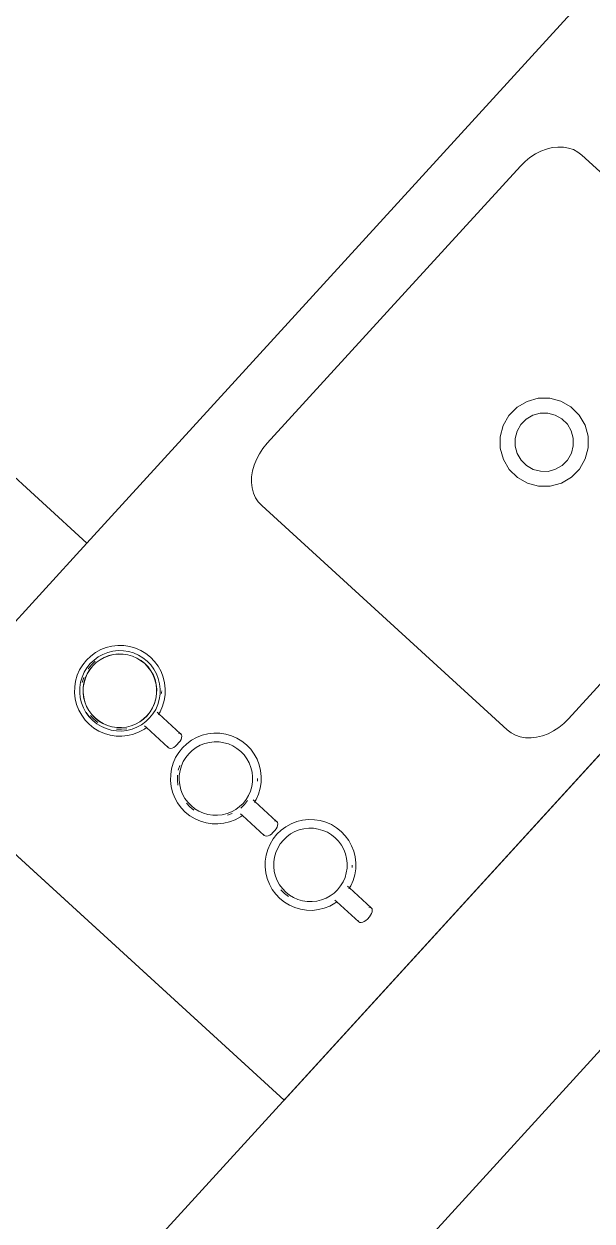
# Model space of a CAD drawing. Header units: metres. Extents: x 750 to 3116, y -341 to 1465.
# Drawn here: x 1591.836 to 1592.49, y 30.456 to 31.834 of the extents above; entities that cross this region are included whole.
import ezdxf

# ---------------------------------------------------------------- set-up
doc = ezdxf.new("R2010")
doc.units = ezdxf.units.M
doc.layers.add('Furniture', color=44, linetype='Continuous', lineweight=5)
doc.layers.add('Wall ext', color=20, linetype='Continuous', lineweight=18)

# ---------------------------------------------------------------- blocks, each defined once
blk = doc.blocks.new('coffee counter')
at = {"layer": 'Furniture'}
for p, q in [((11493470.5619, 4446058.3521), (11493471.1619, 4446058.3521)), ((11493470.5619, 4446058.3521), (11493470.5619, 4446057.6021)), ((11493471.1619, 4446058.2261), (11493471.1619, 4446058.0321)), ((11493470.6903, 4446058.1733), (11493470.6851, 4446058.1688)), ((11493470.696, 4446058.1771), (11493470.6903, 4446058.1733)), ((11493470.7021, 4446058.1801), (11493470.696, 4446058.1771)), ((11493470.7086, 4446058.1823), (11493470.7021, 4446058.1801)), ((11493470.7112, 4446058.1727), (11493470.7059, 4446058.1709)), ((11493470.7153, 4446058.1837), (11493470.7086, 4446058.1823)), ((11493470.7166, 4446058.1738), (11493470.7112, 4446058.1727)), ((11493470.7221, 4446058.1841), (11493470.7153, 4446058.1837)), ((11493470.7221, 4446058.1762), (11493470.7163, 4446058.1758)), ((11493470.7221, 4446058.1741), (11493470.7166, 4446058.1738)), ((11493470.7289, 4446058.1837), (11493470.7221, 4446058.1841)), ((11493470.7279, 4446058.1758), (11493470.7221, 4446058.1762)), ((11493470.7276, 4446058.1738), (11493470.7221, 4446058.1741)), ((11493470.7331, 4446058.1727), (11493470.7276, 4446058.1738)), ((11493470.7356, 4446058.1823), (11493470.7289, 4446058.1837)), ((11493470.7383, 4446058.1709), (11493470.7331, 4446058.1727)), ((11493470.7421, 4446058.1801), (11493470.7356, 4446058.1823)), ((11493470.7483, 4446058.1771), (11493470.7421, 4446058.1801)), ((11493470.7539, 4446058.1733), (11493470.7483, 4446058.1771)), ((11493470.7591, 4446058.1688), (11493470.7539, 4446058.1733)), ((11493470.8377, 4446058.1733), (11493470.8326, 4446058.1688)), ((11493470.8434, 4446058.1771), (11493470.8377, 4446058.1733)), ((11493470.8495, 4446058.1801), (11493470.8434, 4446058.1771)), ((11493470.856, 4446058.1823), (11493470.8495, 4446058.1801)), ((11493470.8586, 4446058.1727), (11493470.8534, 4446058.1709)), ((11493470.8627, 4446058.1837), (11493470.856, 4446058.1823)), ((11493470.864, 4446058.1738), (11493470.8586, 4446058.1727)), ((11493470.8696, 4446058.1841), (11493470.8627, 4446058.1837)), ((11493470.8696, 4446058.1762), (11493470.8638, 4446058.1758)), ((11493470.8696, 4446058.1741), (11493470.864, 4446058.1738)), ((11493470.8764, 4446058.1837), (11493470.8696, 4446058.1841)), ((11493470.8754, 4446058.1758), (11493470.8696, 4446058.1762)), ((11493470.8751, 4446058.1738), (11493470.8696, 4446058.1741)), ((11493470.8805, 4446058.1727), (11493470.8751, 4446058.1738)), ((11493470.8831, 4446058.1823), (11493470.8764, 4446058.1837)), ((11493470.8858, 4446058.1709), (11493470.8805, 4446058.1727)), ((11493470.8896, 4446058.1801), (11493470.8831, 4446058.1823)), ((11493470.8957, 4446058.1771), (11493470.8896, 4446058.1801)), ((11493470.9014, 4446058.1733), (11493470.8957, 4446058.1771)), ((11493470.9065, 4446058.1688), (11493470.9014, 4446058.1733)), ((11493470.9875, 4446058.1733), (11493470.9823, 4446058.1688)), ((11493470.9931, 4446058.1771), (11493470.9875, 4446058.1733)), ((11493470.9961, 4446058.1719), (11493470.9911, 4446058.1686)), ((11493470.9993, 4446058.1801), (11493470.9931, 4446058.1771)), ((11493471.0016, 4446058.1746), (11493470.9961, 4446058.1719)), ((11493471.003, 4446058.171), (11493470.9981, 4446058.1686)), ((11493471.0058, 4446058.1823), (11493470.9993, 4446058.1801)), ((11493471.0073, 4446058.1766), (11493471.0016, 4446058.1746)), ((11493471.0083, 4446058.1728), (11493471.003, 4446058.171)), ((11493471.0083, 4446058.1727), (11493471.0031, 4446058.1709)), ((11493471.0125, 4446058.1837), (11493471.0058, 4446058.1823)), ((11493471.0132, 4446058.1777), (11493471.0073, 4446058.1766)), ((11493471.0138, 4446058.1739), (11493471.0083, 4446058.1728)), ((11493471.0138, 4446058.1738), (11493471.0083, 4446058.1727)), ((11493471.0193, 4446058.1841), (11493471.0125, 4446058.1837)), ((11493471.0193, 4446058.1781), (11493471.0132, 4446058.1777)), ((11493471.0193, 4446058.1762), (11493471.0135, 4446058.1758)), ((11493471.0193, 4446058.1743), (11493471.0138, 4446058.1739)), ((11493471.0193, 4446058.1741), (11493471.0138, 4446058.1738)), ((11493471.0261, 4446058.1837), (11493471.0193, 4446058.1841)), ((11493471.0193, 4446058.1779), (11493471.0193, 4446058.1781)), ((11493471.0253, 4446058.1777), (11493471.0193, 4446058.1781)), ((11493471.0253, 4446058.1775), (11493471.0193, 4446058.1779)), ((11493471.0251, 4446058.1758), (11493471.0193, 4446058.1762)), ((11493471.0248, 4446058.1739), (11493471.0193, 4446058.1743)), ((11493471.0248, 4446058.1738), (11493471.0193, 4446058.1741)), ((11493471.0303, 4446058.1728), (11493471.0248, 4446058.1739)), ((11493471.0302, 4446058.1727), (11493471.0248, 4446058.1738)), ((11493471.0313, 4446058.1766), (11493471.0253, 4446058.1777)), ((11493471.0312, 4446058.1763), (11493471.0253, 4446058.1775)), ((11493471.0328, 4446058.1823), (11493471.0261, 4446058.1837)), ((11493471.0355, 4446058.1709), (11493471.0302, 4446058.1727)), ((11493471.0355, 4446058.171), (11493471.0303, 4446058.1728)), ((11493471.0312, 4446058.1763), (11493471.0313, 4446058.1766)), ((11493471.037, 4446058.1746), (11493471.0313, 4446058.1766)), ((11493471.0393, 4446058.1801), (11493471.0328, 4446058.1823)), ((11493471.0405, 4446058.1686), (11493471.0355, 4446058.171)), ((11493471.0425, 4446058.1719), (11493471.037, 4446058.1746)), ((11493471.0454, 4446058.1771), (11493471.0393, 4446058.1801)), ((11493471.0475, 4446058.1686), (11493471.0425, 4446058.1719)), ((11493471.0511, 4446058.1733), (11493471.0454, 4446058.1771)), ((11493471.0563, 4446058.1688), (11493471.0511, 4446058.1733)), ((11493470.6768, 4446058.158), (11493470.6738, 4446058.1518)), ((11493470.6806, 4446058.1636), (11493470.6768, 4446058.158)), ((11493470.6851, 4446058.1688), (11493470.6806, 4446058.1636)), ((11493470.6885, 4446058.1576), (11493470.6855, 4446058.153)), ((11493470.6922, 4446058.1617), (11493470.6885, 4446058.1576)), ((11493470.6964, 4446058.1654), (11493470.6922, 4446058.1617)), ((11493470.701, 4446058.1685), (11493470.6964, 4446058.1654)), ((11493470.7059, 4446058.1709), (11493470.701, 4446058.1685)), ((11493470.7433, 4446058.1685), (11493470.7383, 4446058.1709)), ((11493470.7479, 4446058.1654), (11493470.7433, 4446058.1685)), ((11493470.752, 4446058.1617), (11493470.7479, 4446058.1654)), ((11493470.7557, 4446058.1576), (11493470.752, 4446058.1617)), ((11493470.7588, 4446058.153), (11493470.7557, 4446058.1576)), ((11493470.7636, 4446058.1636), (11493470.7591, 4446058.1688)), ((11493470.7674, 4446058.158), (11493470.7636, 4446058.1636)), ((11493470.7704, 4446058.1518), (11493470.7674, 4446058.158)), ((11493470.8243, 4446058.158), (11493470.8212, 4446058.1518)), ((11493470.8281, 4446058.1636), (11493470.8243, 4446058.158)), ((11493470.8326, 4446058.1688), (11493470.8281, 4446058.1636)), ((11493470.836, 4446058.1576), (11493470.8329, 4446058.153)), ((11493470.8396, 4446058.1617), (11493470.836, 4446058.1576)), ((11493470.8438, 4446058.1654), (11493470.8396, 4446058.1617)), ((11493470.8484, 4446058.1685), (11493470.8438, 4446058.1654)), ((11493470.8534, 4446058.1709), (11493470.8484, 4446058.1685)), ((11493470.8907, 4446058.1685), (11493470.8858, 4446058.1709)), ((11493470.8953, 4446058.1654), (11493470.8907, 4446058.1685)), ((11493470.8995, 4446058.1617), (11493470.8953, 4446058.1654)), ((11493470.9009, 4446058.1632), (11493470.8966, 4446058.167)), ((11493470.9031, 4446058.1576), (11493470.8995, 4446058.1617)), ((11493470.9048, 4446058.1588), (11493470.9009, 4446058.1632)), ((11493470.9062, 4446058.153), (11493470.9031, 4446058.1576)), ((11493470.911, 4446058.1636), (11493470.9065, 4446058.1688)), ((11493470.9148, 4446058.158), (11493470.911, 4446058.1636)), ((11493470.9179, 4446058.1518), (11493470.9148, 4446058.158)), ((11493470.974, 4446058.158), (11493470.971, 4446058.1518)), ((11493470.9778, 4446058.1636), (11493470.974, 4446058.158)), ((11493470.9823, 4446058.1688), (11493470.9778, 4446058.1636)), ((11493470.9825, 4446058.16), (11493470.9792, 4446058.155)), ((11493470.9865, 4446058.1646), (11493470.9825, 4446058.16)), ((11493470.9856, 4446058.1577), (11493470.9825, 4446058.153)), ((11493470.9857, 4446058.1576), (11493470.9826, 4446058.153)), ((11493470.9879, 4446058.1632), (11493470.9841, 4446058.1588)), ((11493470.9893, 4446058.1618), (11493470.9856, 4446058.1577)), ((11493470.9894, 4446058.1617), (11493470.9857, 4446058.1576)), ((11493470.9911, 4446058.1686), (11493470.9865, 4446058.1646)), ((11493470.9923, 4446058.167), (11493470.9879, 4446058.1632)), ((11493470.9934, 4446058.1655), (11493470.9893, 4446058.1618)), ((11493470.9935, 4446058.1654), (11493470.9894, 4446058.1617)), ((11493470.9981, 4446058.1686), (11493470.9934, 4446058.1655)), ((11493470.9981, 4446058.1685), (11493470.9935, 4446058.1654)), ((11493471.0031, 4446058.1709), (11493470.9981, 4446058.1685)), ((11493471.0405, 4446058.1685), (11493471.0355, 4446058.1709)), ((11493471.0451, 4446058.1655), (11493471.0405, 4446058.1686)), ((11493471.0451, 4446058.1654), (11493471.0405, 4446058.1685)), ((11493471.0493, 4446058.1618), (11493471.0451, 4446058.1655)), ((11493471.0492, 4446058.1617), (11493471.0451, 4446058.1654)), ((11493471.052, 4446058.1646), (11493471.0475, 4446058.1686)), ((11493471.0529, 4446058.1576), (11493471.0492, 4446058.1617)), ((11493471.053, 4446058.1577), (11493471.0493, 4446058.1618)), ((11493471.056, 4446058.16), (11493471.052, 4446058.1646)), ((11493471.0559, 4446058.153), (11493471.0529, 4446058.1576)), ((11493471.0561, 4446058.153), (11493471.053, 4446058.1577)), ((11493471.0594, 4446058.155), (11493471.056, 4446058.16)), ((11493471.0608, 4446058.1636), (11493471.0563, 4446058.1688)), ((11493471.0646, 4446058.158), (11493471.0608, 4446058.1636)), ((11493471.0676, 4446058.1518), (11493471.0646, 4446058.158)), ((11493470.6716, 4446058.1453), (11493470.6711, 4446058.1426)), ((11493470.6738, 4446058.1518), (11493470.6716, 4446058.1453)), ((11493470.683, 4446058.148), (11493470.6812, 4446058.1428)), ((11493470.6855, 4446058.153), (11493470.683, 4446058.148)), ((11493470.7612, 4446058.148), (11493470.7588, 4446058.153)), ((11493470.763, 4446058.1428), (11493470.7612, 4446058.148)), ((11493470.7726, 4446058.1453), (11493470.7704, 4446058.1518)), ((11493470.774, 4446058.1386), (11493470.7726, 4446058.1453)), ((11493470.819, 4446058.1453), (11493470.8185, 4446058.1426)), ((11493470.8212, 4446058.1518), (11493470.819, 4446058.1453)), ((11493470.8311, 4446058.154), (11493470.8286, 4446058.1488)), ((11493470.8305, 4446058.148), (11493470.8287, 4446058.1428)), ((11493470.8329, 4446058.153), (11493470.8305, 4446058.148)), ((11493470.9087, 4446058.148), (11493470.9062, 4446058.153)), ((11493470.9105, 4446058.1488), (11493470.908, 4446058.154)), ((11493470.9104, 4446058.1428), (11493470.9087, 4446058.148)), ((11493470.9201, 4446058.1453), (11493470.9179, 4446058.1518)), ((11493470.9214, 4446058.1386), (11493470.9201, 4446058.1453)), ((11493470.9688, 4446058.1453), (11493470.9682, 4446058.1426)), ((11493470.971, 4446058.1518), (11493470.9688, 4446058.1453)), ((11493470.9745, 4446058.1438), (11493470.9734, 4446058.1379)), ((11493470.9765, 4446058.1495), (11493470.9745, 4446058.1438)), ((11493470.9792, 4446058.155), (11493470.9765, 4446058.1495)), ((11493470.9801, 4446058.1481), (11493470.9783, 4446058.1428)), ((11493470.9802, 4446058.148), (11493470.9784, 4446058.1428)), ((11493470.9825, 4446058.153), (11493470.9801, 4446058.1481)), ((11493470.9826, 4446058.153), (11493470.9802, 4446058.148)), ((11493471.0584, 4446058.148), (11493471.0559, 4446058.153)), ((11493471.0585, 4446058.1481), (11493471.0561, 4446058.153)), ((11493471.0603, 4446058.1488), (11493471.0577, 4446058.154)), ((11493471.0602, 4446058.1428), (11493471.0584, 4446058.148)), ((11493471.0603, 4446058.1428), (11493471.0585, 4446058.1481)), ((11493471.0621, 4446058.1495), (11493471.0594, 4446058.155)), ((11493471.064, 4446058.1438), (11493471.0621, 4446058.1495)), ((11493471.0652, 4446058.1379), (11493471.064, 4446058.1438)), ((11493471.0698, 4446058.1453), (11493471.0676, 4446058.1518)), ((11493471.0711, 4446058.1386), (11493471.0698, 4446058.1453)), ((11493470.6319, 4446058.1359), (11493470.6317, 4446058.1335)), ((11493470.6317, 4446058.1301), (11493470.6317, 4446058.1335)), ((11493470.6317, 4446058.1301), (11493470.6319, 4446058.1278)), ((11493470.6324, 4446058.1381), (11493470.6319, 4446058.1359)), ((11493470.6332, 4446058.1399), (11493470.6324, 4446058.1381)), ((11493470.6343, 4446058.1414), (11493470.6332, 4446058.1399)), ((11493470.6356, 4446058.1423), (11493470.6343, 4446058.1414)), ((11493470.6369, 4446058.1426), (11493470.6356, 4446058.1423)), ((11493470.6383, 4446058.1423), (11493470.6369, 4446058.1426)), ((11493470.6711, 4446058.1426), (11493470.6369, 4446058.1426)), ((11493470.6711, 4446058.1426), (11493470.671, 4446058.1423)), ((11493470.674, 4446058.1426), (11493470.6711, 4446058.1426)), ((11493470.6802, 4446058.1373), (11493470.6798, 4446058.1318)), ((11493470.6798, 4446058.1318), (11493470.6802, 4446058.1263)), ((11493470.6812, 4446058.1428), (11493470.6802, 4446058.1373)), ((11493470.7641, 4446058.1373), (11493470.763, 4446058.1428)), ((11493470.7644, 4446058.1318), (11493470.7641, 4446058.1373)), ((11493470.7641, 4446058.1263), (11493470.7644, 4446058.1318)), ((11493470.7744, 4446058.1318), (11493470.774, 4446058.1386)), ((11493470.774, 4446058.125), (11493470.7744, 4446058.1318)), ((11493470.7793, 4446058.1359), (11493470.7791, 4446058.1335)), ((11493470.7791, 4446058.1301), (11493470.7791, 4446058.1335)), ((11493470.7791, 4446058.1301), (11493470.7793, 4446058.1278)), ((11493470.7798, 4446058.1381), (11493470.7793, 4446058.1359)), ((11493470.7807, 4446058.1399), (11493470.7798, 4446058.1381)), ((11493470.7818, 4446058.1414), (11493470.7807, 4446058.1399)), ((11493470.783, 4446058.1423), (11493470.7818, 4446058.1414)), ((11493470.7844, 4446058.1426), (11493470.783, 4446058.1423)), ((11493470.7857, 4446058.1423), (11493470.7844, 4446058.1426)), ((11493470.8185, 4446058.1426), (11493470.7844, 4446058.1426)), ((11493470.8185, 4446058.1426), (11493470.8184, 4446058.1423)), ((11493470.8214, 4446058.1426), (11493470.8185, 4446058.1426)), ((11493470.8256, 4446058.1376), (11493470.8252, 4446058.1318)), ((11493470.8252, 4446058.1318), (11493470.8256, 4446058.126)), ((11493470.8276, 4446058.1373), (11493470.8272, 4446058.1318)), ((11493470.8272, 4446058.1318), (11493470.8276, 4446058.1263)), ((11493470.8287, 4446058.1428), (11493470.8276, 4446058.1373)), ((11493470.9115, 4446058.1373), (11493470.9104, 4446058.1428)), ((11493470.9119, 4446058.1318), (11493470.9115, 4446058.1373)), ((11493470.9115, 4446058.1263), (11493470.9119, 4446058.1318)), ((11493470.9219, 4446058.1318), (11493470.9214, 4446058.1386)), ((11493470.9214, 4446058.125), (11493470.9219, 4446058.1318)), ((11493470.9291, 4446058.1359), (11493470.9289, 4446058.1335)), ((11493470.9289, 4446058.1301), (11493470.9289, 4446058.1335)), ((11493470.9289, 4446058.1301), (11493470.9291, 4446058.1278)), ((11493470.9296, 4446058.1381), (11493470.9291, 4446058.1359)), ((11493470.9304, 4446058.1399), (11493470.9296, 4446058.1381)), ((11493470.9315, 4446058.1414), (11493470.9304, 4446058.1399)), ((11493470.9328, 4446058.1423), (11493470.9315, 4446058.1414)), ((11493470.9341, 4446058.1426), (11493470.9328, 4446058.1423)), ((11493470.9355, 4446058.1423), (11493470.9341, 4446058.1426)), ((11493470.9682, 4446058.1426), (11493470.9341, 4446058.1426)), ((11493470.9682, 4446058.1426), (11493470.9682, 4446058.1423)), ((11493470.9712, 4446058.1426), (11493470.9682, 4446058.1426)), ((11493470.9734, 4446058.1379), (11493470.973, 4446058.1318)), ((11493470.973, 4446058.1318), (11493470.9734, 4446058.1258)), ((11493470.9772, 4446058.1374), (11493470.9768, 4446058.1318)), ((11493470.9768, 4446058.1318), (11493470.9772, 4446058.1263)), ((11493470.9773, 4446058.1373), (11493470.977, 4446058.1318)), ((11493470.977, 4446058.1318), (11493470.9773, 4446058.1263)), ((11493470.9783, 4446058.1428), (11493470.9772, 4446058.1374)), ((11493470.9784, 4446058.1428), (11493470.9773, 4446058.1373)), ((11493471.0613, 4446058.1373), (11493471.0602, 4446058.1428)), ((11493471.0614, 4446058.1374), (11493471.0603, 4446058.1428)), ((11493471.0616, 4446058.1318), (11493471.0613, 4446058.1373)), ((11493471.0613, 4446058.1263), (11493471.0616, 4446058.1318)), ((11493471.0618, 4446058.1318), (11493471.0614, 4446058.1374)), ((11493471.0614, 4446058.1263), (11493471.0618, 4446058.1318)), ((11493471.0636, 4446058.1318), (11493471.0633, 4446058.1376)), ((11493471.0633, 4446058.126), (11493471.0636, 4446058.1318)), ((11493471.0656, 4446058.1318), (11493471.0652, 4446058.1379)), ((11493471.0652, 4446058.1258), (11493471.0656, 4446058.1318)), ((11493471.0716, 4446058.1318), (11493471.0711, 4446058.1386)), ((11493471.0711, 4446058.125), (11493471.0716, 4446058.1318)), ((11493470.6319, 4446058.1278), (11493470.6324, 4446058.1256)), ((11493470.6324, 4446058.1256), (11493470.6332, 4446058.1237)), ((11493470.6332, 4446058.1237), (11493470.6343, 4446058.1223)), ((11493470.6343, 4446058.1223), (11493470.6356, 4446058.1214)), ((11493470.6356, 4446058.1214), (11493470.6369, 4446058.1211)), ((11493470.6369, 4446058.1211), (11493470.6371, 4446058.1211)), ((11493470.6372, 4446058.1211), (11493470.6371, 4446058.1211)), ((11493470.6711, 4446058.1211), (11493470.6372, 4446058.1211)), ((11493470.6383, 4446058.1214), (11493470.6395, 4446058.1223)), ((11493470.6708, 4446058.1223), (11493470.671, 4446058.1214)), ((11493470.6711, 4446058.1211), (11493470.6716, 4446058.1183)), ((11493470.674, 4446058.1211), (11493470.6711, 4446058.1211)), ((11493470.6716, 4446058.1183), (11493470.6738, 4446058.1118)), ((11493470.6802, 4446058.1263), (11493470.6812, 4446058.1209)), ((11493470.6812, 4446058.1209), (11493470.683, 4446058.1156)), ((11493470.7612, 4446058.1156), (11493470.763, 4446058.1209)), ((11493470.763, 4446058.1209), (11493470.7641, 4446058.1263)), ((11493470.7704, 4446058.1118), (11493470.7726, 4446058.1183)), ((11493470.7726, 4446058.1183), (11493470.774, 4446058.125)), ((11493470.7793, 4446058.1278), (11493470.7798, 4446058.1256)), ((11493470.7798, 4446058.1256), (11493470.7807, 4446058.1237)), ((11493470.7807, 4446058.1237), (11493470.7818, 4446058.1223)), ((11493470.7818, 4446058.1223), (11493470.783, 4446058.1214)), ((11493470.783, 4446058.1214), (11493470.7844, 4446058.1211)), ((11493470.7844, 4446058.1211), (11493470.7845, 4446058.1211)), ((11493470.7846, 4446058.1211), (11493470.7845, 4446058.1211)), ((11493470.8185, 4446058.1211), (11493470.7846, 4446058.1211)), ((11493470.7857, 4446058.1214), (11493470.787, 4446058.1223)), ((11493470.8183, 4446058.1223), (11493470.8184, 4446058.1214)), ((11493470.8185, 4446058.1211), (11493470.819, 4446058.1183)), ((11493470.8214, 4446058.1211), (11493470.8185, 4446058.1211)), ((11493470.819, 4446058.1183), (11493470.8212, 4446058.1118)), ((11493470.8276, 4446058.1263), (11493470.8287, 4446058.1209)), ((11493470.8287, 4446058.1209), (11493470.8305, 4446058.1156)), ((11493470.9087, 4446058.1156), (11493470.9104, 4446058.1209)), ((11493470.9104, 4446058.1209), (11493470.9115, 4446058.1263)), ((11493470.9179, 4446058.1118), (11493470.9201, 4446058.1183)), ((11493470.9201, 4446058.1183), (11493470.9214, 4446058.125)), ((11493470.9291, 4446058.1278), (11493470.9296, 4446058.1256)), ((11493470.9296, 4446058.1256), (11493470.9304, 4446058.1237)), ((11493470.9304, 4446058.1237), (11493470.9315, 4446058.1223)), ((11493470.9315, 4446058.1223), (11493470.9328, 4446058.1214)), ((11493470.9328, 4446058.1214), (11493470.9341, 4446058.1211)), ((11493470.9341, 4446058.1211), (11493470.9342, 4446058.1211)), ((11493470.9342, 4446058.1211), (11493470.9346, 4446058.1212)), ((11493470.9342, 4446058.1211), (11493470.9344, 4446058.1211)), ((11493470.9682, 4446058.1211), (11493470.9344, 4446058.1211)), ((11493470.9355, 4446058.1214), (11493470.9367, 4446058.1223)), ((11493470.968, 4446058.1223), (11493470.9682, 4446058.1214)), ((11493470.9682, 4446058.1211), (11493470.9688, 4446058.1183)), ((11493470.9712, 4446058.1211), (11493470.9682, 4446058.1211)), ((11493470.9688, 4446058.1183), (11493470.971, 4446058.1118)), ((11493470.9734, 4446058.1258), (11493470.9745, 4446058.1198)), ((11493470.9745, 4446058.1198), (11493470.9765, 4446058.1141)), ((11493470.9772, 4446058.1263), (11493470.9783, 4446058.1208)), ((11493470.9773, 4446058.1263), (11493470.9784, 4446058.1209)), ((11493470.9783, 4446058.1208), (11493470.9801, 4446058.1156)), ((11493470.9784, 4446058.1209), (11493470.9802, 4446058.1156)), ((11493471.0584, 4446058.1156), (11493471.0602, 4446058.1209)), ((11493471.0585, 4446058.1156), (11493471.0603, 4446058.1208)), ((11493471.0602, 4446058.1209), (11493471.0613, 4446058.1263)), ((11493471.0603, 4446058.1208), (11493471.0614, 4446058.1263)), ((11493471.0621, 4446058.1141), (11493471.064, 4446058.1198)), ((11493471.064, 4446058.1198), (11493471.0652, 4446058.1258)), ((11493471.0676, 4446058.1118), (11493471.0698, 4446058.1183)), ((11493471.0698, 4446058.1183), (11493471.0711, 4446058.125)), ((11493470.6738, 4446058.1118), (11493470.6768, 4446058.1057)), ((11493470.6768, 4446058.1057), (11493470.6806, 4446058.1)), ((11493470.683, 4446058.1156), (11493470.6855, 4446058.1107)), ((11493470.6855, 4446058.1107), (11493470.6885, 4446058.1061)), ((11493470.6885, 4446058.1061), (11493470.6922, 4446058.1019)), ((11493470.752, 4446058.1019), (11493470.7557, 4446058.1061)), ((11493470.7557, 4446058.1061), (11493470.7588, 4446058.1107)), ((11493470.7588, 4446058.1107), (11493470.7612, 4446058.1156)), ((11493470.7636, 4446058.1), (11493470.7674, 4446058.1057)), ((11493470.7674, 4446058.1057), (11493470.7704, 4446058.1118)), ((11493470.8212, 4446058.1118), (11493470.8243, 4446058.1057)), ((11493470.8243, 4446058.1057), (11493470.8281, 4446058.1)), ((11493470.8305, 4446058.1156), (11493470.8329, 4446058.1107)), ((11493470.8329, 4446058.1107), (11493470.836, 4446058.1061)), ((11493470.836, 4446058.1061), (11493470.8396, 4446058.1019)), ((11493470.8995, 4446058.1019), (11493470.9031, 4446058.1061)), ((11493470.9031, 4446058.1061), (11493470.9062, 4446058.1107)), ((11493470.9062, 4446058.1107), (11493470.9087, 4446058.1156)), ((11493470.911, 4446058.1), (11493470.9148, 4446058.1057)), ((11493470.9148, 4446058.1057), (11493470.9179, 4446058.1118)), ((11493470.971, 4446058.1118), (11493470.974, 4446058.1057)), ((11493470.974, 4446058.1057), (11493470.9778, 4446058.1)), ((11493470.9765, 4446058.1141), (11493470.9792, 4446058.1087)), ((11493470.9792, 4446058.1087), (11493470.9825, 4446058.1036)), ((11493470.9801, 4446058.1156), (11493470.9825, 4446058.1106)), ((11493470.9802, 4446058.1156), (11493470.9826, 4446058.1107)), ((11493470.9825, 4446058.1106), (11493470.9856, 4446058.106)), ((11493470.9825, 4446058.1036), (11493470.9865, 4446058.0991)), ((11493470.9826, 4446058.1107), (11493470.9857, 4446058.1061)), ((11493470.9856, 4446058.106), (11493470.9893, 4446058.1018)), ((11493470.9857, 4446058.1061), (11493470.9894, 4446058.1019)), ((11493471.0492, 4446058.1019), (11493471.0529, 4446058.1061)), ((11493471.0493, 4446058.1018), (11493471.053, 4446058.106)), ((11493471.052, 4446058.0991), (11493471.056, 4446058.1036)), ((11493471.0529, 4446058.1061), (11493471.0559, 4446058.1107)), ((11493471.053, 4446058.106), (11493471.0561, 4446058.1106)), ((11493471.0559, 4446058.1107), (11493471.0584, 4446058.1156)), ((11493471.056, 4446058.1036), (11493471.0594, 4446058.1087)), ((11493471.0561, 4446058.1106), (11493471.0585, 4446058.1156)), ((11493471.0594, 4446058.1087), (11493471.0621, 4446058.1141)), ((11493471.0608, 4446058.1), (11493471.0646, 4446058.1057)), ((11493471.0646, 4446058.1057), (11493471.0676, 4446058.1118)), ((11493470.6851, 4446058.0948), (11493470.6806, 4446058.1)), ((11493470.6846, 4446058.1017), (11493470.6865, 4446058.0995)), ((11493470.6851, 4446058.0948), (11493470.6903, 4446058.0903)), ((11493470.6903, 4446058.0903), (11493470.696, 4446058.0865)), ((11493470.6922, 4446058.1019), (11493470.6964, 4446058.0982)), ((11493470.6964, 4446058.0982), (11493470.701, 4446058.0952)), ((11493470.701, 4446058.0952), (11493470.7059, 4446058.0927)), ((11493470.7059, 4446058.0927), (11493470.7112, 4446058.0909)), ((11493470.7112, 4446058.0909), (11493470.7166, 4446058.0899)), ((11493470.7166, 4446058.0899), (11493470.7221, 4446058.0895)), ((11493470.7221, 4446058.0895), (11493470.7276, 4446058.0899)), ((11493470.7276, 4446058.0899), (11493470.7331, 4446058.0909)), ((11493470.7331, 4446058.0909), (11493470.7383, 4446058.0927)), ((11493470.7383, 4446058.0927), (11493470.7433, 4446058.0952)), ((11493470.7433, 4446058.0952), (11493470.7479, 4446058.0982)), ((11493470.7479, 4446058.0982), (11493470.752, 4446058.1019)), ((11493470.7483, 4446058.0865), (11493470.7539, 4446058.0903)), ((11493470.7539, 4446058.0903), (11493470.7591, 4446058.0948)), ((11493470.7591, 4446058.0948), (11493470.7636, 4446058.1)), ((11493470.8326, 4446058.0948), (11493470.8281, 4446058.1)), ((11493470.832, 4446058.1017), (11493470.834, 4446058.0995)), ((11493470.8326, 4446058.0948), (11493470.8377, 4446058.0903)), ((11493470.8377, 4446058.0903), (11493470.8434, 4446058.0865)), ((11493470.8396, 4446058.1019), (11493470.8438, 4446058.0982)), ((11493470.8438, 4446058.0982), (11493470.8484, 4446058.0952)), ((11493470.8484, 4446058.0952), (11493470.8534, 4446058.0927)), ((11493470.8534, 4446058.0927), (11493470.8586, 4446058.0909)), ((11493470.8586, 4446058.0909), (11493470.864, 4446058.0899)), ((11493470.864, 4446058.0899), (11493470.8696, 4446058.0895)), ((11493470.8696, 4446058.0895), (11493470.8751, 4446058.0899)), ((11493470.8751, 4446058.0899), (11493470.8805, 4446058.0909)), ((11493470.8805, 4446058.0909), (11493470.8858, 4446058.0927)), ((11493470.8858, 4446058.0927), (11493470.8907, 4446058.0952)), ((11493470.8907, 4446058.0952), (11493470.8953, 4446058.0982)), ((11493470.8953, 4446058.0982), (11493470.8995, 4446058.1019)), ((11493470.8957, 4446058.0865), (11493470.9014, 4446058.0903)), ((11493470.9014, 4446058.0903), (11493470.9065, 4446058.0948)), ((11493470.9065, 4446058.0948), (11493470.911, 4446058.1)), ((11493470.9823, 4446058.0948), (11493470.9778, 4446058.1)), ((11493470.9818, 4446058.1017), (11493470.9819, 4446058.1015)), ((11493470.9822, 4446058.1012), (11493470.9831, 4446058.1002)), ((11493470.9823, 4446058.0948), (11493470.9875, 4446058.0903)), ((11493470.9835, 4446058.0997), (11493470.9837, 4446058.0995)), ((11493470.9865, 4446058.0991), (11493470.9911, 4446058.0951)), ((11493470.9875, 4446058.0903), (11493470.9931, 4446058.0865)), ((11493470.9893, 4446058.1018), (11493470.9934, 4446058.0981)), ((11493470.9894, 4446058.1019), (11493470.9935, 4446058.0982)), ((11493470.9911, 4446058.0951), (11493470.9961, 4446058.0917)), ((11493470.9934, 4446058.0981), (11493470.9981, 4446058.095)), ((11493470.9935, 4446058.0982), (11493470.9981, 4446058.0952)), ((11493470.9961, 4446058.0917), (11493471.0016, 4446058.089)), ((11493470.9981, 4446058.0952), (11493471.0031, 4446058.0927)), ((11493470.9981, 4446058.095), (11493471.003, 4446058.0926)), ((11493471.0016, 4446058.089), (11493471.0073, 4446058.0871)), ((11493471.003, 4446058.0926), (11493471.0083, 4446058.0908)), ((11493471.0031, 4446058.0927), (11493471.0083, 4446058.0909)), ((11493471.0083, 4446058.0909), (11493471.0138, 4446058.0899)), ((11493471.0083, 4446058.0908), (11493471.0138, 4446058.0897)), ((11493471.0138, 4446058.0899), (11493471.0193, 4446058.0895)), ((11493471.0138, 4446058.0897), (11493471.0193, 4446058.0893)), ((11493471.0193, 4446058.0895), (11493471.0248, 4446058.0899)), ((11493471.0193, 4446058.0893), (11493471.0248, 4446058.0897)), ((11493471.0248, 4446058.0899), (11493471.0302, 4446058.0909)), ((11493471.0248, 4446058.0897), (11493471.0303, 4446058.0908)), ((11493471.0302, 4446058.0909), (11493471.0355, 4446058.0927)), ((11493471.0303, 4446058.0908), (11493471.0355, 4446058.0926)), ((11493471.0313, 4446058.0871), (11493471.037, 4446058.089)), ((11493471.0355, 4446058.0927), (11493471.0405, 4446058.0952)), ((11493471.0355, 4446058.0926), (11493471.0405, 4446058.095)), ((11493471.037, 4446058.089), (11493471.0425, 4446058.0917)), ((11493471.0405, 4446058.0952), (11493471.0451, 4446058.0982)), ((11493471.0405, 4446058.095), (11493471.0451, 4446058.0981)), ((11493471.0425, 4446058.0917), (11493471.0475, 4446058.0951)), ((11493471.0451, 4446058.0982), (11493471.0492, 4446058.1019)), ((11493471.0451, 4446058.0981), (11493471.0493, 4446058.1018)), ((11493471.0454, 4446058.0865), (11493471.0511, 4446058.0903)), ((11493471.0475, 4446058.0951), (11493471.052, 4446058.0991)), ((11493471.0511, 4446058.0903), (11493471.0563, 4446058.0948)), ((11493471.0563, 4446058.0948), (11493471.0608, 4446058.1)), ((11493470.696, 4446058.0865), (11493470.7021, 4446058.0835)), ((11493470.7021, 4446058.0835), (11493470.7086, 4446058.0813)), ((11493470.7086, 4446058.0813), (11493470.7153, 4446058.08)), ((11493470.7153, 4446058.08), (11493470.7221, 4446058.0795)), ((11493470.7221, 4446058.0795), (11493470.7289, 4446058.08)), ((11493470.7289, 4446058.08), (11493470.7356, 4446058.0813)), ((11493470.7356, 4446058.0813), (11493470.7421, 4446058.0835)), ((11493470.7421, 4446058.0835), (11493470.7483, 4446058.0865)), ((11493470.8434, 4446058.0865), (11493470.8495, 4446058.0835)), ((11493470.8495, 4446058.0835), (11493470.856, 4446058.0813)), ((11493470.856, 4446058.0813), (11493470.8627, 4446058.08)), ((11493470.8627, 4446058.08), (11493470.8696, 4446058.0795)), ((11493470.8696, 4446058.0795), (11493470.8764, 4446058.08)), ((11493470.8764, 4446058.08), (11493470.8831, 4446058.0813)), ((11493470.8831, 4446058.0813), (11493470.8896, 4446058.0835)), ((11493470.8896, 4446058.0835), (11493470.8957, 4446058.0865)), ((11493470.9931, 4446058.0865), (11493470.9993, 4446058.0835)), ((11493470.9993, 4446058.0835), (11493471.0058, 4446058.0813)), ((11493471.0058, 4446058.0813), (11493471.0125, 4446058.08)), ((11493471.0073, 4446058.0871), (11493471.0132, 4446058.0859)), ((11493471.0125, 4446058.08), (11493471.0193, 4446058.0795)), ((11493471.0132, 4446058.0859), (11493471.0193, 4446058.0855)), ((11493471.0193, 4446058.0855), (11493471.0253, 4446058.0859)), ((11493471.0193, 4446058.0795), (11493471.0261, 4446058.08)), ((11493471.0253, 4446058.0859), (11493471.0313, 4446058.0871)), ((11493471.0261, 4446058.08), (11493471.0328, 4446058.0813)), ((11493471.0328, 4446058.0813), (11493471.0393, 4446058.0835)), ((11493471.0393, 4446058.0835), (11493471.0454, 4446058.0865)), ((11493471.1619, 4446058.0321), (11493471.1619, 4446057.0521)), ((11493471.1619, 4446058.0321), (11493473.3115, 4446058.0321)), ((11493470.6333, 4446057.8525), (11493470.638, 4446057.8567)), ((11493470.638, 4446057.8567), (11493470.6431, 4446057.86)), ((11493470.6431, 4446057.86), (11493470.6485, 4446057.8624)), ((11493470.6485, 4446057.8624), (11493470.6541, 4446057.8638)), ((11493470.6541, 4446057.8638), (11493470.6598, 4446057.8643)), ((11493471.0426, 4446057.8643), (11493470.6598, 4446057.8643)), ((11493471.0483, 4446057.8638), (11493471.0426, 4446057.8643)), ((11493471.0539, 4446057.8624), (11493471.0483, 4446057.8638)), ((11493471.0593, 4446057.86), (11493471.0539, 4446057.8624)), ((11493471.0644, 4446057.8567), (11493471.0593, 4446057.86)), ((11493471.0692, 4446057.8525), (11493471.0644, 4446057.8567)), ((11493470.622, 4446057.8358), (11493470.6252, 4446057.842)), ((11493470.6252, 4446057.842), (11493470.629, 4446057.8476)), ((11493470.629, 4446057.8476), (11493470.6333, 4446057.8525)), ((11493471.0735, 4446057.8476), (11493471.0692, 4446057.8525)), ((11493471.0772, 4446057.842), (11493471.0735, 4446057.8476)), ((11493471.0804, 4446057.8358), (11493471.0772, 4446057.842)), ((11493470.6177, 4446057.822), (11493470.6195, 4446057.8291)), ((11493470.6195, 4446057.8291), (11493470.622, 4446057.8358)), ((11493471.0829, 4446057.8291), (11493471.0804, 4446057.8358)), ((11493471.0848, 4446057.822), (11493471.0829, 4446057.8291)), ((11493470.6162, 4446057.8072), (11493470.6165, 4446057.8147)), ((11493470.6165, 4446057.8147), (11493470.6177, 4446057.822)), ((11493471.0859, 4446057.8147), (11493471.0848, 4446057.822)), ((11493471.0863, 4446057.8072), (11493471.0859, 4446057.8147)), ((11493470.6162, 4446057.8072), (11493470.6162, 4446057.6921)), ((11493471.0863, 4446057.6021), (11493471.0863, 4446057.8072)), ((11493470.8222, 4446057.6327), (11493470.8339, 4446057.6389)), ((11493470.8339, 4446057.6389), (11493470.8469, 4446057.6419)), ((11493470.8469, 4446057.6419), (11493470.8602, 4446057.6413)), ((11493470.8602, 4446057.6413), (11493470.873, 4446057.6374)), ((11493470.873, 4446057.6374), (11493470.8842, 4446057.6303)), ((11493470.8053, 4446057.6124), (11493470.8124, 4446057.6237)), ((11493470.8124, 4446057.6237), (11493470.8222, 4446057.6327)), ((11493470.8399, 4446057.6227), (11493470.8321, 4446057.6186)), ((11493470.8485, 4446057.6247), (11493470.8399, 4446057.6227)), ((11493470.8573, 4446057.6243), (11493470.8485, 4446057.6247)), ((11493470.8657, 4446057.6217), (11493470.8573, 4446057.6243)), ((11493470.8732, 4446057.617), (11493470.8657, 4446057.6217)), ((11493470.8842, 4446057.6303), (11493470.8933, 4446057.6205)), ((11493470.8933, 4446057.6205), (11493470.8995, 4446057.6087)), ((11493470.8013, 4446057.5997), (11493470.8053, 4446057.6124)), ((11493470.8256, 4446057.6127), (11493470.8209, 4446057.6052)), ((11493470.8321, 4446057.6186), (11493470.8256, 4446057.6127)), ((11493470.8792, 4446057.6105), (11493470.8732, 4446057.617)), ((11493470.8833, 4446057.6027), (11493470.8792, 4446057.6105)), ((11493470.8995, 4446057.6087), (11493470.9024, 4446057.5957)), ((11493470.8008, 4446057.5864), (11493470.8013, 4446057.5997)), ((11493470.8183, 4446057.5968), (11493470.8179, 4446057.588)), ((11493470.8209, 4446057.6052), (11493470.8183, 4446057.5968)), ((11493470.8852, 4446057.5941), (11493470.8833, 4446057.6027)), ((11493470.8849, 4446057.5853), (11493470.8852, 4446057.5941)), ((11493470.9024, 4446057.5957), (11493470.9019, 4446057.5824)), ((11493471.086, 4446057.6021), (11493471.0863, 4446057.6021)), ((11493471.0863, 4446057.3749), (11493471.0863, 4446057.6021)), ((11493470.8037, 4446057.5734), (11493470.8008, 4446057.5864)), ((11493470.8179, 4446057.588), (11493470.8199, 4446057.5794)), ((11493470.8199, 4446057.5794), (11493470.824, 4446057.5716)), ((11493470.8823, 4446057.5769), (11493470.8849, 4446057.5853)), ((11493470.9019, 4446057.5824), (11493470.8979, 4446057.5697)), ((11493470.8099, 4446057.5616), (11493470.8037, 4446057.5734)), ((11493470.824, 4446057.5716), (11493470.83, 4446057.5651)), ((11493470.83, 4446057.5651), (11493470.8374, 4446057.5604)), ((11493470.8711, 4446057.5635), (11493470.8776, 4446057.5694)), ((11493470.8776, 4446057.5694), (11493470.8823, 4446057.5769)), ((11493470.8979, 4446057.5697), (11493470.8908, 4446057.5584)), ((11493470.819, 4446057.5518), (11493470.8099, 4446057.5616)), ((11493470.8302, 4446057.5447), (11493470.819, 4446057.5518)), ((11493470.8374, 4446057.5604), (11493470.8459, 4446057.5578)), ((11493470.8459, 4446057.5578), (11493470.8547, 4446057.5574)), ((11493470.8547, 4446057.5574), (11493470.8633, 4446057.5594)), ((11493470.8633, 4446057.5594), (11493470.8711, 4446057.5635)), ((11493470.8908, 4446057.5584), (11493470.881, 4446057.5494)), ((11493470.8429, 4446057.5408), (11493470.8302, 4446057.5447)), ((11493470.8562, 4446057.5403), (11493470.8429, 4446057.5408)), ((11493470.8692, 4446057.5432), (11493470.8562, 4446057.5403)), ((11493470.881, 4446057.5494), (11493470.8692, 4446057.5432)), ((11493471.0863, 4446057.3749), (11493471.0859, 4446057.3674)), ((11493471.0848, 4446057.3601), (11493471.0829, 4446057.353)), ((11493471.0859, 4446057.3674), (11493471.0848, 4446057.3601)), ((11493471.0804, 4446057.3463), (11493471.0772, 4446057.3401)), ((11493471.0829, 4446057.353), (11493471.0804, 4446057.3463)), ((11493471.0735, 4446057.3345), (11493471.0692, 4446057.3296)), ((11493471.0772, 4446057.3401), (11493471.0735, 4446057.3345)), ((11493470.6598, 4446057.3178), (11493471.0426, 4446057.3178)), ((11493471.0483, 4446057.3183), (11493471.0426, 4446057.3178)), ((11493471.0539, 4446057.3197), (11493471.0483, 4446057.3183)), ((11493471.0593, 4446057.3221), (11493471.0539, 4446057.3197)), ((11493471.0644, 4446057.3254), (11493471.0593, 4446057.3221)), ((11493471.0692, 4446057.3296), (11493471.0644, 4446057.3254))]:
    blk.add_line(p, q, dxfattribs=at)

msp = doc.modelspace()

# ---------------------------------------------------------------- linework, layer by layer
at = {"layer": 'Furniture', "color": 252, "true_color": 0x939598}
msp.add_lwpolyline([(1591.1179, 29.4818), (1590.6749, 29.8866), (1591.6925, 31.0003), (1592.1355, 30.5956)], dxfattribs=at)
at = {"layer": 'Wall ext', "color": 252, "true_color": 0x939598}
msp.add_line((1589.6148, 27.4959), (1593.9376, 32.227), dxfattribs=at)
msp.add_lwpolyline([(1589.445, 27.651), (1593.7678, 32.3821)], dxfattribs=at)

# ---------------------------------------------------------------- block references
at = {"layer": 'Furniture', "color": 252, "true_color": 0x939598, "rotation": 137.5821482974369}
msp.add_blockref('coffee counter', (11485602.3153, -4470406.8125), dxfattribs=at)

doc.saveas('drawing.dxf')
